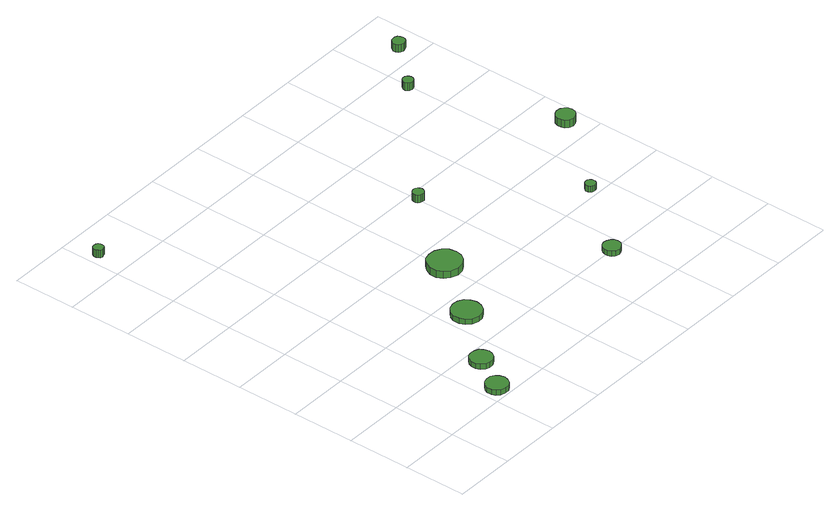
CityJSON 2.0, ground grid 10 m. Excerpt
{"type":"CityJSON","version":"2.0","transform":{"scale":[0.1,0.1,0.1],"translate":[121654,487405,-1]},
"CityObjects":{
"tree1":{"type":"SolitaryVegetationObject","attributes":{"function":"something"},"geometry":[{"type":"MultiSurface","lod":"1","boundaries":[[[0,1,2,3,4,5,6,7,8,9,10,11,12,13,14]],[[15,16,17,18,19,20,21,22,23,24,25,26,27,28,29]],[[0,29,28,1]],[[1,28,27,2]],[[2,27,26,3]],[[3,26,25,4]],[[4,25,24,5]],[[5,24,23,6]],[[6,23,22,7]],[[7,22,21,8]],[[8,21,20,9]],[[9,20,19,10]],[[10,19,18,11]],[[11,18,17,12]],[[12,17,16,13]],[[13,16,15,14]],[[14,15,29,0]]]}]},
"tree2":{"type":"SolitaryVegetationObject","attributes":{"function":"something"},"geometry":[{"type":"MultiSurface","lod":"1","boundaries":[[[30,31,32,33,34,35,36,37,38,39,40,41,42,43,44]],[[45,46,47,48,49,50,51,52,53,54,55,56,57,58,59]],[[30,59,58,31]],[[31,58,57,32]],[[32,57,56,33]],[[33,56,55,34]],[[34,55,54,35]],[[35,54,53,36]],[[36,53,52,37]],[[37,52,51,38]],[[38,51,50,39]],[[39,50,49,40]],[[40,49,48,41]],[[41,48,47,42]],[[42,47,46,43]],[[43,46,45,44]],[[44,45,59,30]]]}]},
"tree3":{"type":"SolitaryVegetationObject","attributes":{"function":"something"},"geometry":[{"type":"MultiSurface","lod":"1","boundaries":[[[60,61,62,63,64,65,66,67,68,69,70,71,72,73,74]],[[75,76,77,78,79,80,81,82,83,84,85,86,87,88,89]],[[60,89,88,61]],[[61,88,87,62]],[[62,87,86,63]],[[63,86,85,64]],[[64,85,84,65]],[[65,84,83,66]],[[66,83,82,67]],[[67,82,81,68]],[[68,81,80,69]],[[69,80,79,70]],[[70,79,78,71]],[[71,78,77,72]],[[72,77,76,73]],[[73,76,75,74]],[[74,75,89,60]]]}]},
"tree4":{"type":"SolitaryVegetationObject","attributes":{"function":"something"},"geometry":[{"type":"MultiSurface","lod":"1","boundaries":[[[90,91,92,93,94,95,96,97,98,99,100,101,102,103,104]],[[105,106,107,108,109,110,111,112,113,114,115,116,117,118,119]],[[90,119,118,91]],[[91,118,117,92]],[[92,117,116,93]],[[93,116,115,94]],[[94,115,114,95]],[[95,114,113,96]],[[96,113,112,97]],[[97,112,111,98]],[[98,111,110,99]],[[99,110,109,100]],[[100,109,108,101]],[[101,108,107,102]],[[102,107,106,103]],[[103,106,105,104]],[[104,105,119,90]]]}]},
"tree5":{"type":"SolitaryVegetationObject","attributes":{"function":"something"},"geometry":[{"type":"MultiSurface","lod":"1","boundaries":[[[120,121,122,123,124,125,126,127,128,129,130,131,132,133,134]],[[135,136,137,138,139,140,141,142,143,144,145,146,147,148,149]],[[120,149,148,121]],[[121,148,147,122]],[[122,147,146,123]],[[123,146,145,124]],[[124,145,144,125]],[[125,144,143,126]],[[126,143,142,127]],[[127,142,141,128]],[[128,141,140,129]],[[129,140,139,130]],[[130,139,138,131]],[[131,138,137,132]],[[132,137,136,133]],[[133,136,135,134]],[[134,135,149,120]]]}]},
"tree6":{"type":"SolitaryVegetationObject","attributes":{"function":"something"},"geometry":[{"type":"MultiSurface","lod":"1","boundaries":[[[150,151,152,153,154,155,156,157,158,159,160,161,162,163,164]],[[165,166,167,168,169,170,171,172,173,174,175,176,177,178,179]],[[150,179,178,151]],[[151,178,177,152]],[[152,177,176,153]],[[153,176,175,154]],[[154,175,174,155]],[[155,174,173,156]],[[156,173,172,157]],[[157,172,171,158]],[[158,171,170,159]],[[159,170,169,160]],[[160,169,168,161]],[[161,168,167,162]],[[162,167,166,163]],[[163,166,165,164]],[[164,165,179,150]]]}]},
"tree7":{"type":"SolitaryVegetationObject","attributes":{"function":"something"},"geometry":[{"type":"MultiSurface","lod":"1","boundaries":[[[180,181,182,183,184,185,186,187,188,189,190,191,192,193,194]],[[195,196,197,198,199,200,201,202,203,204,205,206,207,208,209]],[[180,209,208,181]],[[181,208,207,182]],[[182,207,206,183]],[[183,206,205,184]],[[184,205,204,185]],[[185,204,203,186]],[[186,203,202,187]],[[187,202,201,188]],[[188,201,200,189]],[[189,200,199,190]],[[190,199,198,191]],[[191,198,197,192]],[[192,197,196,193]],[[193,196,195,194]],[[194,195,209,180]]]}]},
"tree8":{"type":"SolitaryVegetationObject","attributes":{"function":"something"},"geometry":[{"type":"MultiSurface","lod":"1","boundaries":[[[210,211,212,213,214,215,216,217,218,219,220,221,222,223,224]],[[225,226,227,228,229,230,231,232,233,234,235,236,237,238,239]],[[210,239,238,211]],[[211,238,237,212]],[[212,237,236,213]],[[213,236,235,214]],[[214,235,234,215]],[[215,234,233,216]],[[216,233,232,217]],[[217,232,231,218]],[[218,231,230,219]],[[219,230,229,220]],[[220,229,228,221]],[[221,228,227,222]],[[222,227,226,223]],[[223,226,225,224]],[[224,225,239,210]]]}]},
"tree9":{"type":"SolitaryVegetationObject","attributes":{"function":"something"},"geometry":[{"type":"MultiSurface","lod":"1","boundaries":[[[240,241,242,243,244,245,246,247,248,249,250,251,252,253,254]],[[255,256,257,258,259,260,261,262,263,264,265,266,267,268,269]],[[240,269,268,241]],[[241,268,267,242]],[[242,267,266,243]],[[243,266,265,244]],[[244,265,264,245]],[[245,264,263,246]],[[246,263,262,247]],[[247,262,261,248]],[[248,261,260,249]],[[249,260,259,250]],[[250,259,258,251]],[[251,258,257,252]],[[252,257,256,253]],[[253,256,255,254]],[[254,255,269,240]]]}]},
"tree10":{"type":"SolitaryVegetationObject","attributes":{"function":"something"},"geometry":[{"type":"MultiSurface","lod":"1","boundaries":[[[270,271,272,273,274,275,276,277,278,279,280,281,282,283,284]],[[285,286,287,288,289,290,291,292,293,294,295,296,297,298,299]],[[270,299,298,271]],[[271,298,297,272]],[[272,297,296,273]],[[273,296,295,274]],[[274,295,294,275]],[[275,294,293,276]],[[276,293,292,277]],[[277,292,291,278]],[[278,291,290,279]],[[279,290,289,280]],[[280,289,288,281]],[[281,288,287,282]],[[282,287,286,283]],[[283,286,285,284]],[[284,285,299,270]]]}]},
"tree11":{"type":"SolitaryVegetationObject","attributes":{"function":"something"},"geometry":[{"type":"MultiSurface","lod":"1","boundaries":[[[300,301,302,303,304,305,306,307,308,309,310,311,312,313,314]],[[315,316,317,318,319,320,321,322,323,324,325,326,327,328,329]],[[300,329,328,301]],[[301,328,327,302]],[[302,327,326,303]],[[303,326,325,304]],[[304,325,324,305]],[[305,324,323,306]],[[306,323,322,307]],[[307,322,321,308]],[[308,321,320,309]],[[309,320,319,310]],[[310,319,318,311]],[[311,318,317,312]],[[312,317,316,313]],[[313,316,315,314]],[[314,315,329,300]]]}]}
},
"vertices":[
[142,20,18],[140,27,18],[136,33,18],[130,37,18],[122,37,18],[115,35,18],[110,30,18],[107,24,18],[107,16,18],[110,10,18],[115,5,18],[122,3,18],[130,3,18],[136,7,18],[140,13,18],[140,13,9],[136,7,9],[130,3,9],[122,3,9],[115,5,9],[110,10,9],[107,16,9],[107,24,9],[110,30,9],[115,35,9],[122,37,9],[130,37,9],[136,33,9],[140,27,9],[142,20,9],
[176,75,18],[174,83,18],[170,89,18],[163,92,18],[156,93,18],[149,91,18],[144,86,18],[141,79,18],[141,72,18],[144,65,18],[149,60,18],[156,58,18],[163,58,18],[170,62,18],[174,68,18],[174,68,9],[170,62,9],[163,58,9],[156,58,9],[149,60,9],[144,65,9],[141,72,9],[141,79,9],[144,86,9],[149,91,9],[156,93,9],[163,92,9],[170,89,9],[174,83,9],[176,75,9],
[23,647,25],[23,650,25],[21,653,25],[18,655,25],[15,655,25],[11,654,25],[9,652,25],[8,649,25],[8,646,25],[9,643,25],[11,640,25],[15,639,25],[18,640,25],[21,641,25],[23,644,25],[23,644,12],[21,641,12],[18,640,12],[15,639,12],[11,640,12],[9,643,12],[8,646,12],[8,649,12],[9,652,12],[11,654,12],[15,655,12],[18,655,12],[21,653,12],[23,650,12],[23,647,12],
[255,162,18],[253,171,18],[248,179,18],[239,184,18],[230,185,18],[220,182,18],[213,175,18],[209,167,18],[209,157,18],[213,148,18],[220,141,18],[230,138,18],[239,139,18],[248,144,18],[253,152,18],[253,152,9],[248,144,9],[239,139,9],[230,138,9],[220,141,9],[213,148,9],[209,157,9],[209,167,9],[213,175,9],[220,182,9],[230,185,9],[239,184,9],[248,179,9],[253,171,9],[255,162,9],
[326,256,21],[324,267,21],[317,276,21],[308,281,21],[297,282,21],[286,279,21],[278,271,21],[273,261,21],[273,250,21],[278,240,21],[286,233,21],[297,229,21],[308,231,21],[317,236,21],[324,245,21],[324,245,9],[317,236,9],[308,231,9],[297,229,9],[286,233,9],[278,240,9],[273,250,9],[273,261,9],[278,271,9],[286,279,9],[297,282,9],[308,281,9],[317,276,9],[324,267,9],[326,256,9],
[492,100,17],[491,106,17],[487,110,17],[482,113,17],[477,114,17],[471,112,17],[467,108,17],[465,103,17],[465,97,17],[467,92,17],[471,88,17],[477,86,17],[482,87,17],[487,90,17],[491,94,17],[491,94,8],[487,90,8],[482,87,8],[477,86,8],[471,88,8],[467,92,8],[465,97,8],[465,103,8],[467,108,8],[471,112,8],[477,114,8],[482,113,8],[487,110,8],[491,106,8],[492,100,8],
[410,385,22],[409,389,22],[407,392,22],[404,394,22],[400,394,22],[397,393,22],[394,391,22],[392,387,22],[392,383,22],[394,380,22],[397,378,22],[400,377,22],[404,377,22],[407,379,22],[409,382,22],[409,382,9],[407,379,9],[404,377,9],[400,377,9],[397,378,9],[394,380,9],[392,383,9],[392,387,9],[394,391,9],[397,393,9],[400,394,9],[404,394,9],[407,392,9],[409,389,9],[410,385,9],
[580,215,18],[580,218,18],[578,221,18],[575,223,18],[571,223,18],[568,222,18],[566,220,18],[564,217,18],[564,213,18],[566,210,18],[568,208,18],[571,207,18],[575,207,18],[578,209,18],[580,212,18],[580,212,8],[578,209,8],[575,207,8],[571,207,8],[568,208,8],[566,210,8],[564,213,8],[564,217,8],[566,220,8],[568,222,8],[571,223,8],[575,223,8],[578,221,8],[580,218,8],[580,215,8],
[598,557,29],[597,560,29],[595,563,29],[592,565,29],[589,565,29],[585,564,29],[583,561,29],[581,558,29],[581,555,29],[583,552,29],[585,549,29],[589,548,29],[592,549,29],[595,550,29],[597,553,29],[597,553,16],[595,550,16],[592,549,16],[589,548,16],[585,549,16],[583,552,16],[581,555,16],[581,558,16],[583,561,16],[585,564,16],[589,565,16],[592,565,16],[595,563,16],[597,560,16],[598,557,16],
[685,339,24],[684,345,24],[680,350,24],[675,353,24],[669,354,24],[663,352,24],[658,348,24],[656,342,24],[656,336,24],[658,330,24],[663,326,24],[669,324,24],[675,325,24],[680,328,24],[684,333,24],[684,333,11],[680,328,11],[675,325,11],[669,324,11],[663,326,11],[658,330,11],[656,336,11],[656,342,11],[658,348,11],[663,352,11],[669,354,11],[675,353,11],[680,350,11],[684,345,11],[685,339,11],
[666,627,26],[665,631,26],[663,635,26],[659,637,26],[655,637,26],[651,636,26],[648,633,26],[646,629,26],[646,625,26],[648,621,26],[651,619,26],[655,617,26],[659,618,26],[663,620,26],[665,623,26],[665,623,13],[663,620,13],[659,618,13],[655,617,13],[651,619,13],[648,621,13],[646,625,13],[646,629,13],[648,633,13],[651,636,13],[655,637,13],[659,637,13],[663,635,13],[665,631,13],[666,627,13]
]}
